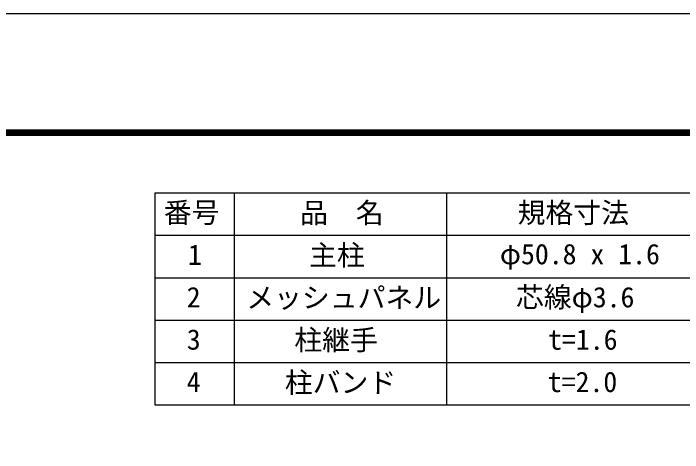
# Model space of a CAD drawing. Units: millimetres, scale not verified. Extents: x -4200 to 4200, y -2970 to 2970.
# Drawn here: x 906 to 2168, y 2141 to 2970 of the extents above; entities that cross this region are included whole.
import ezdxf
from ezdxf.enums import TextEntityAlignment as Align

# ---------------------------------------------------------------- set-up
doc = ezdxf.new("R2010")
doc.units = ezdxf.units.MM
doc.header["$LTSCALE"] = 10
doc.layers.add('0-A_D-MTR-FRAM', color=7, linetype='Continuous', lineweight=25)
doc.layers.add('0-B_D-TTL', color=7, linetype='Continuous', lineweight=25)
doc.layers.add('0-C_D-MTR-TXT', color=7, linetype='Continuous')
doc.styles.add('ＭＳ ゴシック', font='')
doc.styles.get('ＭＳ ゴシック').set_extended_font_data('MS Gothic')

msp = doc.modelspace()

# ---------------------------------------------------------------- linework, layer by layer
at = {"layer": '0-A_D-MTR-FRAM'}
for p, q in [((1172.39, 2631.05), (3822.39, 2631.05)), ((1172.39, 2631.05), (1172.39, 2231.05)), ((1322.39, 2631.05), (1322.39, 2231.05)), ((1722.39, 2631.05), (1722.39, 2231.05)), ((1172.39, 2551.05), (3822.39, 2551.05)), ((1172.39, 2471.05), (3822.39, 2471.05)), ((1172.39, 2391.05), (3822.39, 2391.05)), ((1172.39, 2311.05), (3822.39, 2311.05)), ((1172.39, 2231.05), (3822.39, 2231.05))]:
    msp.add_line(p, q, dxfattribs=at)
at = {"layer": '0-B_D-TTL', "color": 2}
msp.add_lwpolyline([(-4200, 2970), (4200, 2970), (4200, -2970), (-4200, -2970)], close=True, dxfattribs=at)
at = {"layer": '0-B_D-TTL'}
for points in [[(-3930, 2750), (3930, 2750), (3930, -2750), (-3930, -2750)], [(-3927.5, 2747.5), (3927.5, 2747.5), (3927.5, -2747.5), (-3927.5, -2747.5)], [(-3925, 2745), (3925, 2745), (3925, -2745), (-3925, -2745)], [(-3922.5, 2742.5), (3922.5, 2742.5), (3922.5, -2742.5), (-3922.5, -2742.5)], [(-3920, 2740), (3920, 2740), (3920, -2740), (-3920, -2740)]]:
    msp.add_lwpolyline(points, close=True, dxfattribs=at)

# ---------------------------------------------------------------- texts
at = {"layer": '0-C_D-MTR-TXT', "style": 'ＭＳ ゴシック'}
for s, p in [('番号', (1189.55, 2563.31)), ('品\u3000名', (1446.71, 2562.74)), ('規格寸法', (1856.71, 2562.97)), ('主柱', (1463.53, 2482.85)), ('1', (1235.23, 2483.65)), ('φ50.8 x 1.6', (1823.3, 2484.9)), ('2', (1232.85, 2403.65)), ('メッシュパネル', (1345.01, 2402.74)), ('芯線φ3.6', (1853.63, 2403.54)), ('3', (1232.85, 2323.65)), ('柱継手', (1435.69, 2322.74)), ('t=1.6', (1914.21, 2323.65)), ('柱バンド', (1417.85, 2242.51)), ('4', (1232.73, 2243.65)), ('t=2.0', (1913.64, 2243.65))]:
    msp.add_text(s, height=38.49, dxfattribs=at).set_placement(p, align=Align.BOTTOM_LEFT)

doc.saveas('drawing.dxf')
